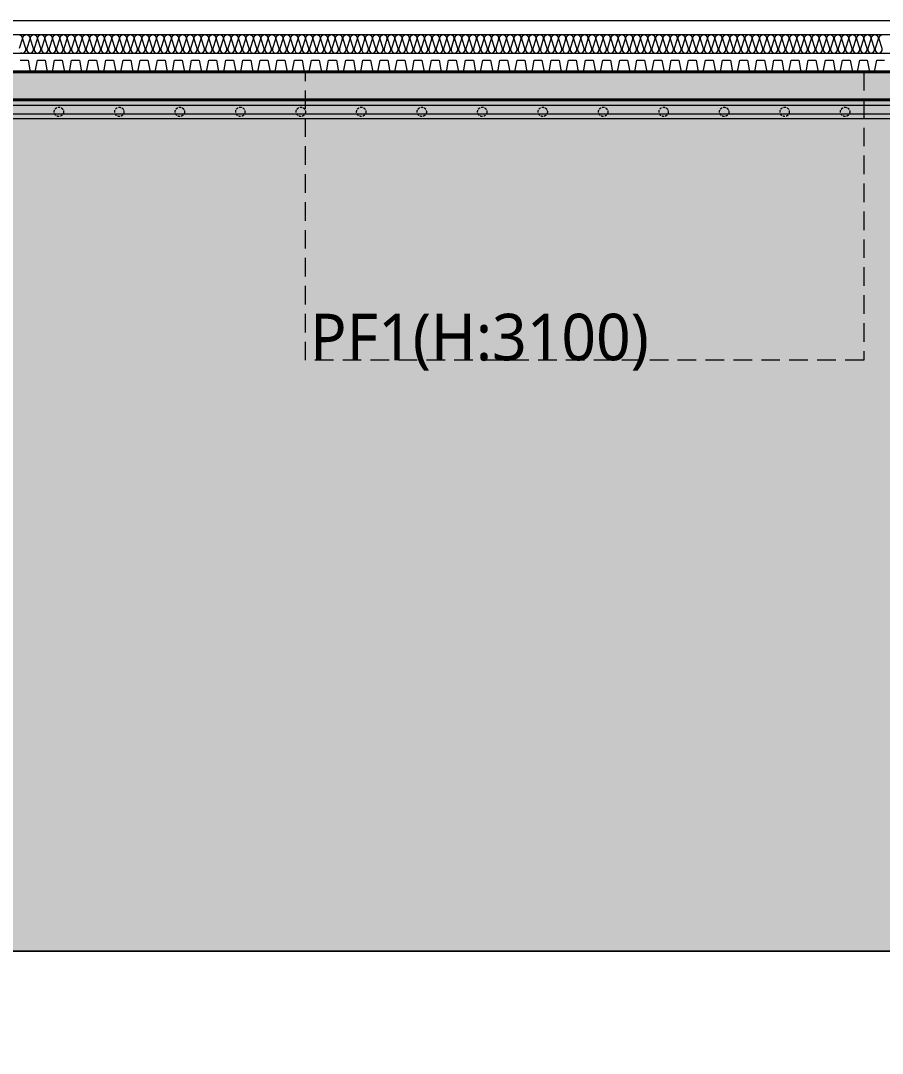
# Model space of a CAD drawing. Header units: millimetres. Extents: x 0 to 420000, y 0 to 297000.
# Drawn here: x 182952 to 192213, y 147403 to 158500 of the extents above; entities that cross this region are included whole.
import ezdxf
from ezdxf.enums import TextEntityAlignment as Align

# ---------------------------------------------------------------- set-up
doc = ezdxf.new("R2010")
doc.units = ezdxf.units.MM
doc.linetypes.add('CEN', pattern=[62, 60, -1, 0, -1])
doc.linetypes.add('HIDDEN', pattern=[0.375, 0.25, -0.125])
for name, color, linetype, lineweight in [('A-AXIS-LINE', 1, 'CEN', 15), ('A-CONC-LIN1', 2, 'Continuous', 40), ('A-SECT-LIN3', 255, 'Continuous', 18), ('A-XXXX-DRBD', 9, 'Continuous', 20), ('A-XXXX-FIN2', 6, 'Continuous', 20), ('A-XXXX-HATC', 8, 'Continuous', 18), ('A-XXXX-HID', 8, 'HIDDEN', 18), ('A-XXXX-INSL2', 8, 'Continuous', 18)]:
    doc.layers.add(name, color=color, linetype=linetype, lineweight=lineweight)
doc.layers.add('A-CONC-SOLD', color=253, linetype='CEN')
doc.layers.add('A-XXXX-SOLD', color=252, linetype='Continuous')
doc.layers.add('A-XXXX-NPLT', color=144, linetype='Continuous', lineweight=15, plot=False)
doc.styles.add('맑은고딕', font='')
doc.styles.get('맑은고딕').set_extended_font_data('Malgun Gothic')
pattern_1 = [(0, (40, -50), (200, 200), [60, -140]), (0, (160, -30), (200, 200), [50, -150]), (0, (150, -20), (200, 200), [40, -160]), (0, (90, 30), (200, 200), [30, -30, 40, -100]), (0, (90, 40), (200, 200), [40, -10, 50, -100]), (0, (0, 80), (200, 200), [50, -150]), (0, (190, 90), (200, 200), [50, -150]), (90, (0, -10), (-200, 200), [30, -170]), (90, (30, 140), (-200, 200), [20, -180]), (90, (40, -50), (-200, 200), [30, -170]), (90, (60, 130), (-200, 200), [10, -190]), (90, (70, 50), (-200, 200), [30, -170]), (90, (90, -20), (-200, 200), [50, -150]), (90, (110, 120), (-200, 200), [30, -170]), (90, (130, 40), (-200, 200), [40, -160]), (90, (140, 40), (-200, 200), [40, -160]), (90, (160, -50), (-200, 200), [20, -180]), (90, (190, -20), (-200, 200), [50, -150]), (45, (20, -30), (0, 200), [84.8528, -197.98991]), (45, (40, -20), (0, 200), [42.4264, -240.41631]), (45, (130, 90), (0, 200), [56.56854, -226.27417]), (45, (130, 100), (0, 200), [42.4264, -240.41631]), (135, (60, 80), (-200, 2e-14), [14.1422, -268.70051]), (135, (20, -30), (-200, 2e-14), [28.2842, -254.55851]), (135, (80, 30), (-200, 2e-14), [28.2842, -254.55851]), (135, (130, 80), (-200, 2e-14), [28.2842, -254.55851]), (135, (190, 120), (-200, 2e-14), [42.4264, -240.41631]), (135, (190, 110), (-200, 2e-14), [28.2842, -254.55851]), (135, (180, 130), (-200, 2e-14), [28.2842, -254.55851]), (135, (120, -50), (-200, 2e-14), [42.4264, -240.41631]), (26.56505, (180, 70), (200, 8e-08), [22.36, -424.8536]), (26.56505, (130, 20), (200, 8e-08), [22.36, -424.8536]), (26.56505, (60, 80), (200, 8e-08), [44.72, -402.4936]), (26.56505, (70, 130), (200, 8e-08), [44.72, -402.4936]), (26.56505, (70, 80), (200, 8e-08), [44.72, -402.4936]), (26.56505, (190, 120), (200, 8e-08), [44.72, -402.4936]), (26.56505, (0, 20), (200, 8e-08), [67.082, -380.1316]), (26.56505, (0, 30), (200, 8e-08), [67.082, -380.1316]), (26.56505, (0, 110), (200, 8e-08), [67.082, -380.1316]), (63.43495, (100, 100), (1e-08, 200), [22.36, -424.8536]), (63.43495, (190, 90), (1e-08, 200), [22.36, -268.333595, 44.72, -111.8]), (63.43495, (170, 70), (1e-08, 200), [44.72, -402.4936]), (63.43495, (50, 90), (1e-08, 200), [44.72, -402.4936]), (63.43495, (40, 90), (1e-08, 200), [44.72, -402.4936]), (63.43495, (110, 110), (1e-08, 200), [67.082, -380.1316]), (116.56505, (60, 60), (-8e-08, 200), [22.36, -424.8536]), (116.56505, (190, 40), (-8e-08, 200), [22.36, -424.8536]), (116.56505, (150, -20), (-8e-08, 200), [44.72, -402.4936]), (116.56505, (140, -10), (-8e-08, 200), [44.72, -402.4936]), (116.56505, (160, 130), (-8e-08, 200), [44.72, -402.4936]), (116.56505, (0, 30), (-8e-08, 200), [44.72, -402.4936]), (116.56505, (100, -50), (-8e-08, 200), [67.082, -380.1316]), (153.43495, (170, 70), (-200, 1e-08), [44.72, -402.4936]), (153.43495, (180, 60), (-200, 1e-08), [44.72, -402.4936]), (153.43495, (30, -40), (-200, 1e-08), [22.36, -424.8536]), (153.43495, (90, 40), (-200, 1e-08), [22.36, -424.8536]), (153.43495, (130, 100), (-200, 1e-08), [22.36, -424.8536])]

# ---------------------------------------------------------------- blocks, each defined once
blk = doc.blocks.new('axis(220316)')
at = {"layer": 'A-AXIS-LINE', "ltscale": 1000}
for p, q in [((4631788.1, -441118.7), (4955413.1, -441118.7)), ((4631788.1, -442118.7), (4955413.1, -442118.7))]:
    blk.add_line(p, q, dxfattribs=at)
blk = doc.blocks.new('횡지하층')
at = {"layer": 'A-CONC-SOLD'}
h = blk.add_hatch(color=256, dxfattribs=at)
h.dxf.hatch_style = 1
h.paths.add_polyline_path([(4890651, -238161), (4890251, -238161), (4890251, -237111), (4890101, -237111), (4890101, -237361), (4889651, -237361), (4889651, -238361), (4889601, -238361), (4889601, -239061), (4889951, -239061), (4889951, -247661), (4889201, -247661), (4889201, -247111), (4889001, -247111), (4889001, -247661), (4758201, -247661), (4758201, -247111), (4758001, -247111), (4758001, -247661), (4757251, -247661), (4757251, -239061), (4757601, -239061), (4757601, -238361), (4757551, -238361), (4757551, -237361), (4757101, -237361), (4757101, -237111), (4756951, -237111), (4756951, -238161), (4756551, -238161), (4756551, -247961), (4890651, -247961)])
at = {"layer": 'A-CONC-LIN1'}
for points in [[(4756551, -247961), (4756551, -238161), (4756951, -238161), (4756951, -237111), (4757101, -237111), (4757101, -237361), (4757551, -237361), (4757551, -238361), (4757601, -238361), (4757601, -239061), (4757251, -239061), (4757251, -247661), (4758001, -247661), (4758001, -247111), (4758201, -247111), (4758201, -247661), (4889001, -247661)], [(4890651, -247961), (4756551, -247961)]]:
    blk.add_lwpolyline(points, dxfattribs=at)
at = {"layer": 'A-XXXX-DRBD'}
blk.add_lwpolyline([(4784536, -247536), (4784619, -247536), (4784642, -247661), (4784697, -247661), (4784720, -247536), (4784803, -247536), (4784826, -247661), (4784881, -247661), (4784904, -247536), (4784987, -247536), (4785010, -247661), (4785065, -247661), (4785088, -247536), (4785171, -247536), (4785195, -247661), (4785249, -247661), (4785273, -247536), (4785355, -247536), (4785379, -247661), (4785433, -247661), (4785457, -247536), (4785539, -247536), (4785563, -247661), (4785617, -247661), (4785641, -247536), (4785724, -247536), (4785747, -247661), (4785801, -247661), (4785825, -247536), (4785908, -247536), (4785931, -247661), (4785986, -247661), (4786009, -247536), (4786092, -247536), (4786115, -247661), (4786170, -247661), (4786193, -247536), (4786276, -247536), (4786299, -247661), (4786354, -247661), (4786377, -247536), (4786460, -247536), (4786483, -247661), (4786538, -247661), (4786561, -247536), (4786644, -247536), (4786667, -247661), (4786722, -247661), (4786745, -247536), (4786828, -247536), (4786851, -247661), (4786906, -247661), (4786929, -247536), (4787012, -247536), (4787035, -247661), (4787090, -247661), (4787113, -247536), (4787196, -247536), (4787220, -247661), (4787274, -247661), (4787298, -247536), (4787380, -247536), (4787404, -247661), (4787458, -247661), (4787482, -247536), (4787564, -247536), (4787588, -247661), (4787642, -247661), (4787666, -247536), (4787749, -247536), (4787772, -247661), (4787826, -247661), (4787850, -247536), (4787933, -247536), (4787956, -247661), (4788011, -247661), (4788034, -247536), (4788117, -247536), (4788140, -247661), (4788195, -247661), (4788218, -247536), (4788301, -247536), (4788324, -247661), (4788379, -247661), (4788402, -247536), (4788485, -247536), (4788508, -247661), (4788563, -247661), (4788586, -247536), (4788669, -247536), (4788692, -247661), (4788747, -247661), (4788770, -247536), (4788853, -247536), (4788876, -247661), (4788931, -247661), (4788954, -247536), (4789037, -247536), (4789060, -247661), (4789115, -247661), (4789138, -247536), (4789221, -247536), (4789245, -247661), (4789299, -247661), (4789322, -247536), (4789405, -247536), (4789429, -247661), (4789483, -247661), (4789507, -247536), (4789589, -247536), (4789613, -247661), (4789667, -247661), (4789691, -247536), (4789773, -247536), (4789797, -247661), (4789851, -247661), (4789875, -247536), (4789958, -247536), (4789981, -247661), (4790036, -247661), (4790059, -247536), (4790142, -247536), (4790165, -247661), (4790220, -247661), (4790243, -247536), (4790326, -247536), (4790349, -247661), (4790404, -247661), (4790427, -247536), (4790510, -247536), (4790533, -247661), (4790588, -247661), (4790611, -247536), (4790694, -247536), (4790717, -247661), (4790772, -247661), (4790795, -247536), (4790878, -247536), (4790901, -247661), (4790956, -247661), (4790979, -247536), (4791062, -247536), (4791085, -247661), (4791140, -247661), (4791163, -247536), (4791246, -247536), (4791270, -247661), (4791324, -247661), (4791347, -247536), (4791430, -247536), (4791454, -247661), (4791508, -247661), (4791532, -247536), (4791614, -247536), (4791638, -247661), (4791692, -247661), (4791716, -247536), (4791798, -247536), (4791822, -247661), (4791876, -247661), (4791900, -247536), (4791983, -247536), (4792006, -247661), (4792061, -247661), (4792084, -247536), (4792167, -247536), (4792190, -247661), (4792245, -247661), (4792268, -247536), (4792351, -247536), (4792374, -247661), (4792429, -247661), (4792452, -247536), (4792535, -247536), (4792558, -247661), (4792613, -247661), (4792636, -247536), (4792719, -247536), (4792742, -247661), (4792797, -247661), (4792820, -247536), (4792903, -247536), (4792926, -247661), (4792981, -247661), (4793004, -247536), (4793087, -247536), (4793110, -247661), (4793165, -247661), (4793188, -247536), (4793271, -247536), (4793295, -247661), (4793349, -247661), (4793372, -247536), (4793455, -247536), (4793479, -247661), (4793533, -247661), (4793557, -247536), (4793639, -247536), (4793663, -247661), (4793717, -247661), (4793741, -247536), (4793823, -247536)], dxfattribs=at)
at = {"layer": 'A-XXXX-FIN2'}
blk.add_line((4758351, -247111), (4888851, -247111), dxfattribs=at)
at = {"layer": 'A-XXXX-INSL2'}
for p, q in [((4758201, -247261), (4889001, -247261)), ((4758201, -247461), (4889001, -247461))]:
    blk.add_line(p, q, dxfattribs=at)
for points in [[(4784521, -247261), (4784543, -247269), (4784557, -247289), (4784557, -247311), (4784525, -247411)], [(4784539, -247453), (4784561, -247461), (4784583, -247453), (4784597, -247433), (4784597, -247411), (4784565, -247311), (4784565, -247289), (4784579, -247269), (4784601, -247261), (4784623, -247269), (4784637, -247289), (4784637, -247311), (4784605, -247411), (4784605, -247433), (4784619, -247453), (4784641, -247461), (4784663, -247453), (4784677, -247433), (4784677, -247411), (4784645, -247311), (4784645, -247289), (4784659, -247269), (4784681, -247261), (4784703, -247269), (4784717, -247289), (4784717, -247311), (4784685, -247411), (4784685, -247433), (4784699, -247453), (4784721, -247461), (4784743, -247453), (4784757, -247433), (4784757, -247411), (4784725, -247311), (4784725, -247289), (4784739, -247269), (4784761, -247261), (4784783, -247269), (4784797, -247289), (4784797, -247311), (4784765, -247411), (4784765, -247433), (4784779, -247453), (4784801, -247461), (4784823, -247453), (4784837, -247433), (4784837, -247411), (4784805, -247311), (4784805, -247289), (4784819, -247269), (4784841, -247261), (4784863, -247269), (4784877, -247289), (4784877, -247311), (4784845, -247411), (4784845, -247433), (4784859, -247453), (4784881, -247461), (4784903, -247453), (4784917, -247433), (4784917, -247411), (4784885, -247311), (4784885, -247289), (4784899, -247269), (4784921, -247261), (4784943, -247269), (4784957, -247289), (4784957, -247311), (4784925, -247411), (4784925, -247433), (4784939, -247453), (4784961, -247461), (4784983, -247453), (4784997, -247433), (4784997, -247411), (4784965, -247311), (4784965, -247289), (4784979, -247269), (4785001, -247261), (4785023, -247269), (4785037, -247289), (4785037, -247311), (4785005, -247411), (4785005, -247433), (4785019, -247453), (4785041, -247461), (4785063, -247453), (4785077, -247433), (4785077, -247411), (4785045, -247311), (4785045, -247289), (4785059, -247269), (4785081, -247261), (4785103, -247269), (4785117, -247289), (4785117, -247311), (4785085, -247411), (4785085, -247433), (4785099, -247453), (4785121, -247461), (4785143, -247453), (4785157, -247433), (4785157, -247411), (4785125, -247311), (4785125, -247289), (4785139, -247269), (4785161, -247261), (4785183, -247269), (4785197, -247289), (4785197, -247311), (4785165, -247411), (4785165, -247433), (4785179, -247453), (4785201, -247461), (4785223, -247453), (4785237, -247433), (4785237, -247411), (4785205, -247311), (4785205, -247289), (4785219, -247269), (4785241, -247261), (4785263, -247269), (4785277, -247289), (4785277, -247311), (4785245, -247411), (4785245, -247433), (4785259, -247453), (4785281, -247461), (4785303, -247453), (4785317, -247433), (4785317, -247411), (4785285, -247311), (4785285, -247289), (4785299, -247269), (4785321, -247261), (4785343, -247269), (4785357, -247289), (4785357, -247311), (4785325, -247411), (4785325, -247433), (4785339, -247453), (4785361, -247461), (4785383, -247453), (4785397, -247433), (4785397, -247411), (4785365, -247311), (4785365, -247289), (4785379, -247269), (4785401, -247261), (4785423, -247269), (4785437, -247289), (4785437, -247311), (4785405, -247411), (4785405, -247433), (4785419, -247453), (4785441, -247461), (4785463, -247453), (4785477, -247433), (4785477, -247411), (4785445, -247311), (4785445, -247289), (4785459, -247269), (4785481, -247261), (4785503, -247269), (4785517, -247289), (4785517, -247311), (4785485, -247411), (4785485, -247433), (4785499, -247453), (4785521, -247461), (4785543, -247453), (4785557, -247433), (4785557, -247411), (4785525, -247311), (4785525, -247289), (4785539, -247269), (4785561, -247261), (4785583, -247269), (4785597, -247289), (4785597, -247311), (4785565, -247411), (4785565, -247433), (4785579, -247453), (4785601, -247461), (4785623, -247453), (4785637, -247433), (4785637, -247411), (4785605, -247311), (4785605, -247289), (4785619, -247269), (4785641, -247261), (4785663, -247269), (4785677, -247289), (4785677, -247311), (4785645, -247411), (4785645, -247433), (4785659, -247453), (4785681, -247461), (4785703, -247453), (4785717, -247433), (4785717, -247411), (4785685, -247311), (4785685, -247289), (4785699, -247269), (4785721, -247261), (4785743, -247269), (4785757, -247289), (4785757, -247311), (4785725, -247411), (4785725, -247433), (4785739, -247453), (4785761, -247461), (4785783, -247453), (4785797, -247433), (4785797, -247411), (4785765, -247311), (4785765, -247289), (4785779, -247269), (4785801, -247261), (4785823, -247269), (4785837, -247289), (4785837, -247311), (4785805, -247411), (4785805, -247433), (4785819, -247453), (4785841, -247461), (4785863, -247453), (4785877, -247433), (4785877, -247411), (4785845, -247311), (4785845, -247289), (4785859, -247269), (4785881, -247261), (4785903, -247269), (4785917, -247289), (4785917, -247311), (4785885, -247411), (4785885, -247433), (4785899, -247453), (4785921, -247461), (4785943, -247453), (4785957, -247433), (4785957, -247411), (4785925, -247311), (4785925, -247289), (4785939, -247269), (4785961, -247261), (4785983, -247269), (4785997, -247289), (4785997, -247311), (4785965, -247411), (4785965, -247433), (4785979, -247453), (4786001, -247461), (4786023, -247453), (4786037, -247433), (4786037, -247411), (4786005, -247311), (4786005, -247289), (4786019, -247269), (4786041, -247261), (4786063, -247269), (4786077, -247289), (4786077, -247311), (4786045, -247411), (4786045, -247433), (4786059, -247453), (4786081, -247461), (4786103, -247453), (4786117, -247433), (4786117, -247411), (4786085, -247311), (4786085, -247289), (4786099, -247269), (4786121, -247261), (4786143, -247269), (4786157, -247289), (4786157, -247311), (4786125, -247411), (4786125, -247433), (4786139, -247453), (4786161, -247461), (4786183, -247453), (4786197, -247433), (4786197, -247411), (4786165, -247311), (4786165, -247289), (4786179, -247269), (4786201, -247261), (4786223, -247269), (4786237, -247289), (4786237, -247311), (4786205, -247411), (4786205, -247433), (4786219, -247453), (4786241, -247461), (4786263, -247453), (4786277, -247433), (4786277, -247411), (4786245, -247311), (4786245, -247289), (4786259, -247269), (4786281, -247261), (4786303, -247269), (4786317, -247289), (4786317, -247311), (4786285, -247411), (4786285, -247433), (4786299, -247453), (4786321, -247461), (4786343, -247453), (4786357, -247433), (4786357, -247411), (4786325, -247311), (4786325, -247289), (4786339, -247269), (4786361, -247261), (4786383, -247269), (4786397, -247289), (4786397, -247311), (4786365, -247411), (4786365, -247433), (4786379, -247453), (4786401, -247461), (4786423, -247453), (4786437, -247433), (4786437, -247411), (4786405, -247311), (4786405, -247289), (4786419, -247269), (4786441, -247261), (4786463, -247269), (4786477, -247289), (4786477, -247311), (4786445, -247411), (4786445, -247433), (4786459, -247453), (4786481, -247461), (4786503, -247453), (4786517, -247433), (4786517, -247411), (4786485, -247311), (4786485, -247289), (4786499, -247269), (4786521, -247261), (4786543, -247269), (4786557, -247289), (4786557, -247311), (4786525, -247411), (4786525, -247433), (4786539, -247453), (4786561, -247461), (4786583, -247453), (4786597, -247433), (4786597, -247411), (4786565, -247311), (4786565, -247289), (4786579, -247269), (4786601, -247261), (4786623, -247269), (4786637, -247289), (4786637, -247311), (4786605, -247411), (4786605, -247433), (4786619, -247453), (4786641, -247461), (4786663, -247453), (4786677, -247433), (4786677, -247411), (4786645, -247311), (4786645, -247289), (4786659, -247269), (4786681, -247261), (4786703, -247269), (4786717, -247289), (4786717, -247311), (4786685, -247411), (4786685, -247433), (4786699, -247453), (4786721, -247461), (4786743, -247453), (4786757, -247433), (4786757, -247411), (4786725, -247311), (4786725, -247289), (4786739, -247269), (4786761, -247261), (4786783, -247269), (4786797, -247289), (4786797, -247311), (4786765, -247411), (4786765, -247433), (4786779, -247453), (4786801, -247461), (4786823, -247453), (4786837, -247433), (4786837, -247411), (4786805, -247311), (4786805, -247289), (4786819, -247269), (4786841, -247261), (4786863, -247269), (4786877, -247289), (4786877, -247311), (4786845, -247411), (4786845, -247433), (4786859, -247453), (4786881, -247461), (4786903, -247453), (4786917, -247433), (4786917, -247411), (4786885, -247311), (4786885, -247289), (4786899, -247269), (4786921, -247261), (4786943, -247269), (4786957, -247289), (4786957, -247311), (4786925, -247411), (4786925, -247433), (4786939, -247453), (4786961, -247461), (4786983, -247453), (4786997, -247433), (4786997, -247411), (4786965, -247311), (4786965, -247289), (4786979, -247269), (4787001, -247261), (4787023, -247269), (4787037, -247289), (4787037, -247311), (4787005, -247411), (4787005, -247433), (4787019, -247453), (4787041, -247461), (4787063, -247453), (4787077, -247433), (4787077, -247411), (4787045, -247311), (4787045, -247289), (4787059, -247269), (4787081, -247261), (4787103, -247269), (4787117, -247289), (4787117, -247311), (4787085, -247411), (4787085, -247433), (4787099, -247453), (4787121, -247461), (4787143, -247453), (4787157, -247433), (4787157, -247411), (4787125, -247311), (4787125, -247289), (4787139, -247269), (4787161, -247261), (4787183, -247269), (4787197, -247289), (4787197, -247311), (4787165, -247411), (4787165, -247433), (4787179, -247453), (4787201, -247461), (4787223, -247453), (4787237, -247433), (4787237, -247411), (4787205, -247311), (4787205, -247289), (4787219, -247269), (4787241, -247261), (4787263, -247269), (4787277, -247289), (4787277, -247311), (4787245, -247411), (4787245, -247433), (4787259, -247453), (4787281, -247461), (4787303, -247453), (4787317, -247433), (4787317, -247411), (4787285, -247311), (4787285, -247289), (4787299, -247269), (4787321, -247261), (4787343, -247269), (4787357, -247289), (4787357, -247311), (4787325, -247411), (4787325, -247433), (4787339, -247453), (4787361, -247461), (4787383, -247453), (4787397, -247433), (4787397, -247411), (4787365, -247311), (4787365, -247289), (4787379, -247269), (4787401, -247261), (4787423, -247269), (4787437, -247289), (4787437, -247311), (4787405, -247411), (4787405, -247433), (4787419, -247453), (4787441, -247461), (4787463, -247453), (4787477, -247433), (4787477, -247411), (4787445, -247311), (4787445, -247289), (4787459, -247269), (4787481, -247261), (4787503, -247269), (4787517, -247289), (4787517, -247311), (4787485, -247411), (4787485, -247433), (4787499, -247453), (4787521, -247461), (4787543, -247453), (4787557, -247433), (4787557, -247411), (4787525, -247311), (4787525, -247289), (4787539, -247269), (4787561, -247261), (4787583, -247269), (4787597, -247289), (4787597, -247311), (4787565, -247411), (4787565, -247433), (4787579, -247453), (4787601, -247461), (4787623, -247453), (4787637, -247433), (4787637, -247411), (4787605, -247311), (4787605, -247289), (4787619, -247269), (4787641, -247261), (4787663, -247269), (4787677, -247289), (4787677, -247311), (4787645, -247411), (4787645, -247433), (4787659, -247453), (4787681, -247461), (4787703, -247453), (4787717, -247433), (4787717, -247411), (4787685, -247311), (4787685, -247289), (4787699, -247269), (4787721, -247261), (4787743, -247269), (4787757, -247289), (4787757, -247311), (4787725, -247411), (4787725, -247433), (4787739, -247453), (4787761, -247461), (4787783, -247453), (4787797, -247433), (4787797, -247411), (4787765, -247311), (4787765, -247289), (4787779, -247269), (4787801, -247261), (4787823, -247269), (4787837, -247289), (4787837, -247311), (4787805, -247411), (4787805, -247433), (4787819, -247453), (4787841, -247461), (4787863, -247453), (4787877, -247433), (4787877, -247411), (4787845, -247311), (4787845, -247289), (4787859, -247269), (4787881, -247261), (4787903, -247269), (4787917, -247289), (4787917, -247311), (4787885, -247411), (4787885, -247433), (4787899, -247453), (4787921, -247461), (4787943, -247453), (4787957, -247433), (4787957, -247411), (4787925, -247311), (4787925, -247289), (4787939, -247269), (4787961, -247261), (4787983, -247269), (4787997, -247289), (4787997, -247311), (4787965, -247411), (4787965, -247433), (4787979, -247453), (4788001, -247461), (4788023, -247453), (4788037, -247433), (4788037, -247411), (4788005, -247311), (4788005, -247289), (4788019, -247269), (4788041, -247261), (4788063, -247269), (4788077, -247289), (4788077, -247311), (4788045, -247411), (4788045, -247433), (4788059, -247453), (4788081, -247461), (4788103, -247453), (4788117, -247433), (4788117, -247411), (4788085, -247311), (4788085, -247289), (4788099, -247269), (4788121, -247261), (4788143, -247269), (4788157, -247289), (4788157, -247311), (4788125, -247411), (4788125, -247433), (4788139, -247453), (4788161, -247461), (4788183, -247453), (4788197, -247433), (4788197, -247411), (4788165, -247311), (4788165, -247289), (4788179, -247269), (4788201, -247261), (4788223, -247269), (4788237, -247289), (4788237, -247311), (4788205, -247411), (4788205, -247433), (4788219, -247453), (4788241, -247461), (4788263, -247453), (4788277, -247433), (4788277, -247411), (4788245, -247311), (4788245, -247289), (4788259, -247269), (4788281, -247261), (4788303, -247269), (4788317, -247289), (4788317, -247311), (4788285, -247411), (4788285, -247433), (4788299, -247453), (4788321, -247461), (4788343, -247453), (4788357, -247433), (4788357, -247411), (4788325, -247311), (4788325, -247289), (4788339, -247269), (4788361, -247261), (4788383, -247269), (4788397, -247289), (4788397, -247311), (4788365, -247411), (4788365, -247433), (4788379, -247453), (4788401, -247461), (4788423, -247453), (4788437, -247433), (4788437, -247411), (4788405, -247311), (4788405, -247289), (4788419, -247269), (4788441, -247261), (4788463, -247269), (4788477, -247289), (4788477, -247311), (4788445, -247411), (4788445, -247433), (4788459, -247453), (4788481, -247461), (4788503, -247453), (4788517, -247433), (4788517, -247411), (4788485, -247311), (4788485, -247289), (4788499, -247269), (4788521, -247261), (4788543, -247269), (4788557, -247289), (4788557, -247311), (4788525, -247411), (4788525, -247433), (4788539, -247453), (4788561, -247461), (4788583, -247453), (4788597, -247433), (4788597, -247411), (4788565, -247311), (4788565, -247289), (4788579, -247269), (4788601, -247261), (4788623, -247269), (4788637, -247289), (4788637, -247311), (4788605, -247411), (4788605, -247433), (4788619, -247453), (4788641, -247461), (4788663, -247453), (4788677, -247433), (4788677, -247411), (4788645, -247311), (4788645, -247289), (4788659, -247269), (4788681, -247261), (4788703, -247269), (4788717, -247289), (4788717, -247311), (4788685, -247411), (4788685, -247433), (4788699, -247453), (4788721, -247461), (4788743, -247453), (4788757, -247433), (4788757, -247411), (4788725, -247311), (4788725, -247289), (4788739, -247269), (4788761, -247261), (4788783, -247269), (4788797, -247289), (4788797, -247311), (4788765, -247411), (4788765, -247433), (4788779, -247453), (4788801, -247461), (4788823, -247453), (4788837, -247433), (4788837, -247411), (4788805, -247311), (4788805, -247289), (4788819, -247269), (4788841, -247261), (4788863, -247269), (4788877, -247289), (4788877, -247311), (4788845, -247411), (4788845, -247433), (4788859, -247453), (4788881, -247461), (4788903, -247453), (4788917, -247433), (4788917, -247411), (4788885, -247311), (4788885, -247289), (4788899, -247269), (4788921, -247261), (4788943, -247269), (4788957, -247289), (4788957, -247311), (4788925, -247411), (4788925, -247433), (4788939, -247453), (4788961, -247461), (4788983, -247453), (4788997, -247433), (4788997, -247411), (4788965, -247311), (4788965, -247289), (4788979, -247269), (4789001, -247261), (4789023, -247269), (4789037, -247289), (4789037, -247311), (4789005, -247411), (4789005, -247433), (4789019, -247453), (4789041, -247461), (4789063, -247453), (4789077, -247433), (4789077, -247411), (4789045, -247311), (4789045, -247289), (4789059, -247269), (4789081, -247261), (4789103, -247269), (4789117, -247289), (4789117, -247311), (4789085, -247411), (4789085, -247433), (4789099, -247453), (4789121, -247461), (4789143, -247453), (4789157, -247433), (4789157, -247411), (4789125, -247311), (4789125, -247289), (4789139, -247269), (4789161, -247261), (4789183, -247269), (4789197, -247289), (4789197, -247311), (4789165, -247411), (4789165, -247433), (4789179, -247453), (4789201, -247461), (4789223, -247453), (4789237, -247433), (4789237, -247411), (4789205, -247311), (4789205, -247289), (4789219, -247269), (4789241, -247261), (4789263, -247269), (4789277, -247289), (4789277, -247311), (4789245, -247411), (4789245, -247433), (4789259, -247453), (4789281, -247461), (4789303, -247453), (4789317, -247433), (4789317, -247411), (4789285, -247311), (4789285, -247289), (4789299, -247269), (4789321, -247261), (4789343, -247269), (4789357, -247289), (4789357, -247311), (4789325, -247411), (4789325, -247433), (4789339, -247453), (4789361, -247461), (4789383, -247453), (4789397, -247433), (4789397, -247411), (4789365, -247311), (4789365, -247289), (4789379, -247269), (4789401, -247261), (4789423, -247269), (4789437, -247289), (4789437, -247311), (4789405, -247411), (4789405, -247433), (4789419, -247453), (4789441, -247461), (4789463, -247453), (4789477, -247433), (4789477, -247411), (4789445, -247311), (4789445, -247289), (4789459, -247269), (4789481, -247261), (4789503, -247269), (4789517, -247289), (4789517, -247311), (4789485, -247411), (4789485, -247433), (4789499, -247453), (4789521, -247461), (4789543, -247453), (4789557, -247433), (4789557, -247411), (4789525, -247311), (4789525, -247289), (4789539, -247269), (4789561, -247261), (4789583, -247269), (4789597, -247289), (4789597, -247311), (4789565, -247411), (4789565, -247433), (4789579, -247453), (4789601, -247461), (4789623, -247453), (4789637, -247433), (4789637, -247411), (4789605, -247311), (4789605, -247289), (4789619, -247269), (4789641, -247261), (4789663, -247269), (4789677, -247289), (4789677, -247311), (4789645, -247411), (4789645, -247433), (4789659, -247453), (4789681, -247461), (4789703, -247453), (4789717, -247433), (4789717, -247411), (4789685, -247311), (4789685, -247289), (4789699, -247269), (4789721, -247261), (4789743, -247269), (4789757, -247289), (4789757, -247311), (4789725, -247411), (4789725, -247433), (4789739, -247453), (4789761, -247461), (4789783, -247453), (4789797, -247433), (4789797, -247411), (4789765, -247311), (4789765, -247289), (4789779, -247269), (4789801, -247261), (4789823, -247269), (4789837, -247289), (4789837, -247311), (4789805, -247411), (4789805, -247433), (4789819, -247453), (4789841, -247461), (4789863, -247453), (4789877, -247433), (4789877, -247411), (4789845, -247311), (4789845, -247289), (4789859, -247269), (4789881, -247261), (4789903, -247269), (4789917, -247289), (4789917, -247311), (4789885, -247411), (4789885, -247433), (4789899, -247453), (4789921, -247461), (4789943, -247453), (4789957, -247433), (4789957, -247411), (4789925, -247311), (4789925, -247289), (4789939, -247269), (4789961, -247261), (4789983, -247269), (4789997, -247289), (4789997, -247311), (4789965, -247411), (4789965, -247433), (4789979, -247453), (4790001, -247461), (4790023, -247453), (4790037, -247433), (4790037, -247411), (4790005, -247311), (4790005, -247289), (4790019, -247269), (4790041, -247261), (4790063, -247269), (4790077, -247289), (4790077, -247311), (4790045, -247411), (4790045, -247433), (4790059, -247453), (4790081, -247461), (4790103, -247453), (4790117, -247433), (4790117, -247411), (4790085, -247311), (4790085, -247289), (4790099, -247269), (4790121, -247261), (4790143, -247269), (4790157, -247289), (4790157, -247311), (4790125, -247411), (4790125, -247433), (4790139, -247453), (4790161, -247461), (4790183, -247453), (4790197, -247433), (4790197, -247411), (4790165, -247311), (4790165, -247289), (4790179, -247269), (4790201, -247261), (4790223, -247269), (4790237, -247289), (4790237, -247311), (4790205, -247411), (4790205, -247433), (4790219, -247453), (4790241, -247461), (4790263, -247453), (4790277, -247433), (4790277, -247411), (4790245, -247311), (4790245, -247289), (4790259, -247269), (4790281, -247261), (4790303, -247269), (4790317, -247289), (4790317, -247311), (4790285, -247411), (4790285, -247433), (4790299, -247453), (4790321, -247461), (4790343, -247453), (4790357, -247433), (4790357, -247411), (4790325, -247311), (4790325, -247289), (4790339, -247269), (4790361, -247261), (4790383, -247269), (4790397, -247289), (4790397, -247311), (4790365, -247411), (4790365, -247433), (4790379, -247453), (4790401, -247461), (4790423, -247453), (4790437, -247433), (4790437, -247411), (4790405, -247311), (4790405, -247289), (4790419, -247269), (4790441, -247261), (4790463, -247269), (4790477, -247289), (4790477, -247311), (4790445, -247411), (4790445, -247433), (4790459, -247453), (4790481, -247461), (4790503, -247453), (4790517, -247433), (4790517, -247411), (4790485, -247311), (4790485, -247289), (4790499, -247269), (4790521, -247261), (4790543, -247269), (4790557, -247289), (4790557, -247311), (4790525, -247411), (4790525, -247433), (4790539, -247453), (4790561, -247461), (4790583, -247453), (4790597, -247433), (4790597, -247411), (4790565, -247311), (4790565, -247289), (4790579, -247269), (4790601, -247261), (4790623, -247269), (4790637, -247289), (4790637, -247311), (4790605, -247411), (4790605, -247433), (4790619, -247453), (4790641, -247461), (4790663, -247453), (4790677, -247433), (4790677, -247411), (4790645, -247311), (4790645, -247289), (4790659, -247269), (4790681, -247261), (4790703, -247269), (4790717, -247289), (4790717, -247311), (4790685, -247411), (4790685, -247433), (4790699, -247453), (4790721, -247461), (4790743, -247453), (4790757, -247433), (4790757, -247411), (4790725, -247311), (4790725, -247289), (4790739, -247269), (4790761, -247261), (4790783, -247269), (4790797, -247289), (4790797, -247311), (4790765, -247411), (4790765, -247433), (4790779, -247453), (4790801, -247461), (4790823, -247453), (4790837, -247433), (4790837, -247411), (4790805, -247311), (4790805, -247289), (4790819, -247269), (4790841, -247261), (4790863, -247269), (4790877, -247289), (4790877, -247311), (4790845, -247411), (4790845, -247433), (4790859, -247453), (4790881, -247461), (4790903, -247453), (4790917, -247433), (4790917, -247411), (4790885, -247311), (4790885, -247289), (4790899, -247269), (4790921, -247261), (4790943, -247269), (4790957, -247289), (4790957, -247311), (4790925, -247411), (4790925, -247433), (4790939, -247453), (4790961, -247461), (4790983, -247453), (4790997, -247433), (4790997, -247411), (4790965, -247311), (4790965, -247289), (4790979, -247269), (4791001, -247261), (4791023, -247269), (4791037, -247289), (4791037, -247311), (4791005, -247411), (4791005, -247433), (4791019, -247453), (4791041, -247461), (4791063, -247453), (4791077, -247433), (4791077, -247411), (4791045, -247311), (4791045, -247289), (4791059, -247269), (4791081, -247261), (4791103, -247269), (4791117, -247289), (4791117, -247311), (4791085, -247411), (4791085, -247433), (4791099, -247453), (4791121, -247461), (4791143, -247453), (4791157, -247433), (4791157, -247411), (4791125, -247311), (4791125, -247289), (4791139, -247269), (4791161, -247261), (4791183, -247269), (4791197, -247289), (4791197, -247311), (4791165, -247411), (4791165, -247433), (4791179, -247453), (4791201, -247461), (4791223, -247453), (4791237, -247433), (4791237, -247411), (4791205, -247311), (4791205, -247289), (4791219, -247269), (4791241, -247261), (4791263, -247269), (4791277, -247289), (4791277, -247311), (4791245, -247411), (4791245, -247433), (4791259, -247453), (4791281, -247461), (4791303, -247453), (4791317, -247433), (4791317, -247411), (4791285, -247311), (4791285, -247289), (4791299, -247269), (4791321, -247261), (4791343, -247269), (4791357, -247289), (4791357, -247311), (4791325, -247411), (4791325, -247433), (4791339, -247453), (4791361, -247461), (4791383, -247453), (4791397, -247433), (4791397, -247411), (4791365, -247311), (4791365, -247289), (4791379, -247269), (4791401, -247261), (4791423, -247269), (4791437, -247289), (4791437, -247311), (4791405, -247411), (4791405, -247433), (4791419, -247453), (4791441, -247461), (4791463, -247453), (4791477, -247433), (4791477, -247411), (4791445, -247311), (4791445, -247289), (4791459, -247269), (4791481, -247261), (4791503, -247269), (4791517, -247289), (4791517, -247311), (4791485, -247411), (4791485, -247433), (4791499, -247453), (4791521, -247461), (4791543, -247453), (4791557, -247433), (4791557, -247411), (4791525, -247311), (4791525, -247289), (4791539, -247269), (4791561, -247261), (4791583, -247269), (4791597, -247289), (4791597, -247311), (4791565, -247411), (4791565, -247433), (4791579, -247453), (4791601, -247461), (4791623, -247453), (4791637, -247433), (4791637, -247411), (4791605, -247311), (4791605, -247289), (4791619, -247269), (4791641, -247261), (4791663, -247269), (4791677, -247289), (4791677, -247311), (4791645, -247411), (4791645, -247433), (4791659, -247453), (4791681, -247461), (4791703, -247453), (4791717, -247433), (4791717, -247411), (4791685, -247311), (4791685, -247289), (4791699, -247269), (4791721, -247261), (4791743, -247269), (4791757, -247289), (4791757, -247311), (4791725, -247411), (4791725, -247433), (4791739, -247453), (4791761, -247461), (4791783, -247453), (4791797, -247433), (4791797, -247411), (4791765, -247311), (4791765, -247289), (4791779, -247269), (4791801, -247261), (4791823, -247269), (4791837, -247289), (4791837, -247311), (4791805, -247411), (4791805, -247433), (4791819, -247453), (4791841, -247461), (4791863, -247453), (4791877, -247433), (4791877, -247411), (4791845, -247311), (4791845, -247289), (4791859, -247269), (4791881, -247261), (4791903, -247269), (4791917, -247289), (4791917, -247311), (4791885, -247411), (4791885, -247433), (4791899, -247453), (4791921, -247461), (4791943, -247453), (4791957, -247433), (4791957, -247411), (4791925, -247311), (4791925, -247289), (4791939, -247269), (4791961, -247261), (4791983, -247269), (4791997, -247289), (4791997, -247311), (4791965, -247411), (4791965, -247433), (4791979, -247453), (4792001, -247461), (4792023, -247453), (4792037, -247433), (4792037, -247411), (4792005, -247311), (4792005, -247289), (4792019, -247269), (4792041, -247261), (4792063, -247269), (4792077, -247289), (4792077, -247311), (4792045, -247411), (4792045, -247433), (4792059, -247453), (4792081, -247461), (4792103, -247453), (4792117, -247433), (4792117, -247411), (4792085, -247311), (4792085, -247289), (4792099, -247269), (4792121, -247261), (4792143, -247269), (4792157, -247289), (4792157, -247311), (4792125, -247411), (4792125, -247433), (4792139, -247453), (4792161, -247461), (4792183, -247453), (4792197, -247433), (4792197, -247411), (4792165, -247311), (4792165, -247289), (4792179, -247269), (4792201, -247261), (4792223, -247269), (4792237, -247289), (4792237, -247311), (4792205, -247411), (4792205, -247433), (4792219, -247453), (4792241, -247461), (4792263, -247453), (4792277, -247433), (4792277, -247411), (4792245, -247311), (4792245, -247289), (4792259, -247269), (4792281, -247261), (4792303, -247269), (4792317, -247289), (4792317, -247311), (4792285, -247411), (4792285, -247433), (4792299, -247453), (4792321, -247461), (4792343, -247453), (4792357, -247433), (4792357, -247411), (4792325, -247311), (4792325, -247289), (4792339, -247269), (4792361, -247261), (4792383, -247269), (4792397, -247289), (4792397, -247311), (4792365, -247411), (4792365, -247433), (4792379, -247453), (4792401, -247461), (4792423, -247453), (4792437, -247433), (4792437, -247411), (4792405, -247311), (4792405, -247289), (4792419, -247269), (4792441, -247261), (4792463, -247269), (4792477, -247289), (4792477, -247311), (4792445, -247411), (4792445, -247433), (4792459, -247453), (4792481, -247461), (4792503, -247453), (4792517, -247433), (4792517, -247411), (4792485, -247311), (4792485, -247289), (4792499, -247269), (4792521, -247261), (4792543, -247269), (4792557, -247289), (4792557, -247311), (4792525, -247411), (4792525, -247433), (4792539, -247453), (4792561, -247461), (4792583, -247453), (4792597, -247433), (4792597, -247411), (4792565, -247311), (4792565, -247289), (4792579, -247269), (4792601, -247261), (4792623, -247269), (4792637, -247289), (4792637, -247311), (4792605, -247411), (4792605, -247433), (4792619, -247453), (4792641, -247461), (4792663, -247453), (4792677, -247433), (4792677, -247411), (4792645, -247311), (4792645, -247289), (4792659, -247269), (4792681, -247261), (4792703, -247269), (4792717, -247289), (4792717, -247311), (4792685, -247411), (4792685, -247433), (4792699, -247453), (4792721, -247461), (4792743, -247453), (4792757, -247433), (4792757, -247411), (4792725, -247311), (4792725, -247289), (4792739, -247269), (4792761, -247261), (4792783, -247269), (4792797, -247289), (4792797, -247311), (4792765, -247411), (4792765, -247433), (4792779, -247453), (4792801, -247461), (4792823, -247453), (4792837, -247433), (4792837, -247411), (4792805, -247311), (4792805, -247289), (4792819, -247269), (4792841, -247261), (4792863, -247269), (4792877, -247289), (4792877, -247311), (4792845, -247411), (4792845, -247433), (4792859, -247453), (4792881, -247461), (4792903, -247453), (4792917, -247433), (4792917, -247411), (4792885, -247311), (4792885, -247289), (4792899, -247269), (4792921, -247261), (4792943, -247269), (4792957, -247289), (4792957, -247311), (4792925, -247411), (4792925, -247433), (4792939, -247453), (4792961, -247461), (4792983, -247453), (4792997, -247433), (4792997, -247411), (4792965, -247311), (4792965, -247289), (4792979, -247269), (4793001, -247261), (4793023, -247269), (4793037, -247289), (4793037, -247311), (4793005, -247411), (4793005, -247433), (4793019, -247453), (4793041, -247461), (4793063, -247453), (4793077, -247433), (4793077, -247411), (4793045, -247311), (4793045, -247289), (4793059, -247269), (4793081, -247261), (4793103, -247269), (4793117, -247289), (4793117, -247311), (4793085, -247411), (4793085, -247433), (4793099, -247453), (4793121, -247461), (4793143, -247453), (4793157, -247433), (4793157, -247411), (4793125, -247311), (4793125, -247289), (4793139, -247269), (4793161, -247261), (4793183, -247269), (4793197, -247289), (4793197, -247311), (4793165, -247411), (4793165, -247433), (4793179, -247453), (4793201, -247461), (4793223, -247453), (4793237, -247433), (4793237, -247411), (4793205, -247311), (4793205, -247289), (4793219, -247269), (4793241, -247261), (4793263, -247269), (4793277, -247289), (4793277, -247311), (4793245, -247411), (4793245, -247433), (4793259, -247453), (4793281, -247461), (4793303, -247453), (4793317, -247433), (4793317, -247411), (4793285, -247311), (4793285, -247289), (4793299, -247269), (4793321, -247261), (4793343, -247269), (4793357, -247289), (4793357, -247311), (4793325, -247411), (4793325, -247433), (4793339, -247453), (4793361, -247461), (4793383, -247453), (4793397, -247433), (4793397, -247411), (4793365, -247311), (4793365, -247289), (4793379, -247269), (4793401, -247261), (4793423, -247269), (4793437, -247289), (4793437, -247311), (4793405, -247411), (4793405, -247433), (4793419, -247453), (4793441, -247461), (4793463, -247453), (4793477, -247433), (4793477, -247411), (4793445, -247311), (4793445, -247289), (4793459, -247269), (4793481, -247261), (4793503, -247269), (4793517, -247289), (4793517, -247311), (4793485, -247411), (4793485, -247433), (4793499, -247453), (4793521, -247461), (4793543, -247453), (4793557, -247433), (4793557, -247411), (4793525, -247311), (4793525, -247289), (4793539, -247269), (4793561, -247261), (4793583, -247269), (4793597, -247289), (4793597, -247311), (4793565, -247411), (4793565, -247433), (4793579, -247453), (4793601, -247461), (4793623, -247453), (4793637, -247433), (4793637, -247411), (4793605, -247311), (4793605, -247289), (4793619, -247269), (4793641, -247261), (4793663, -247269), (4793677, -247289), (4793677, -247311), (4793645, -247411), (4793645, -247433), (4793659, -247453), (4793681, -247461), (4793703, -247453), (4793717, -247433), (4793717, -247411), (4793685, -247311), (4793685, -247289), (4793699, -247269), (4793721, -247261), (4793743, -247269), (4793757, -247289), (4793757, -247311), (4793725, -247411), (4793725, -247433), (4793739, -247453), (4793761, -247461), (4793783, -247453), (4793797, -247433), (4793797, -247411), (4793765, -247311), (4793765, -247289), (4793779, -247269), (4793801, -247261)]]:
    blk.add_lwpolyline(points, dxfattribs=at)
blk = doc.blocks.new('PF1')
at = {"layer": 'A-XXXX-HID', "color": 0, "ltscale": 800}
blk.add_lwpolyline([(3000, 0), (3000, -3100), (-3000, -3100), (-3000, 0), (3000, 0)], dxfattribs=at)
at = {"layer": 'A-XXXX-NPLT', "style": '맑은고딕'}
blk.add_text('PF1(H:3100)', height=500, dxfattribs=at).set_placement((-1130, -2901), align=Align.MIDDLE)

msp = doc.modelspace()

# ---------------------------------------------------------------- hatches: boundary and pattern name
at = {"layer": 'A-XXXX-HATC'}
h = msp.add_hatch(dxfattribs=at)
h.set_pattern_fill('DOTS', color=256, scale=10)
h.set_pattern_definition([(0, (0, -50), (7.9375, 15.875), [0, -15.875])])
h.paths.add_polyline_path([(154962.5, 157650), (289062.5, 157650), (289062.5, 157590), (154962.5, 157590)])
h = msp.add_hatch(dxfattribs=at)
h.set_pattern_fill('돌01', color=256, scale=200)
h.set_pattern_definition(pattern_1)
h.paths.add_polyline_path([(289062.5, 157590), (154962.5, 157590), (154962.5, 157450), (289062.5, 157450)])
h = msp.add_hatch(dxfattribs=at)
h.set_pattern_fill('돌01', color=256, scale=200)
h.set_pattern_definition(pattern_1)
h.paths.add_polyline_path([(289062.5, 157590), (154962.5, 157590), (154962.5, 157450), (289062.5, 157450)])
at = {"layer": 'A-XXXX-HID'}
h = msp.add_hatch(dxfattribs=at)
h.set_pattern_fill('KHAT49', color=256, scale=10)
h.set_pattern_definition([(0, (7, 5.5), (10, 10), [0.5, -0.5, 1, -8]), (0, (3, 6), (10, 10), [2.5, -7.5]), (0, (2.5, 6.5), (10, 10), [2.5, -7.5]), (0, (7, 9), (10, 10), [0.5, -9.5]), (0, (2, 10), (10, 10), [1.5, -8.5]), (0, (2, 10.5), (10, 10), [1.5, -8.5]), (0, (8, 11), (10, 10), [3, -7]), (0, (7.5, 11.5), (10, 10), [3, -7]), (0, (5, 12.5), (10, 10), [1, -9]), (0, (5.5, 13), (10, 10), [0.5, -9.5]), (0, (1, 14), (10, 10), [0.5, -0.5, 0.5, -8.5]), (90, (1, 12), (-10, 10), [1.5, -8.5]), (90, (1.5, 8.5), (-10, 10), [0.5, -1, 0.5, -1, 2, -5]), (90, (2.5, 14.5), (-10, 10), [0.5, -9.5]), (90, (4, 10), (-10, 10), [0.5, -9.5]), (90, (4.5, 12.5), (-10, 10), [0.5, -9.5]), (90, (5.5, 7), (-10, 10), [1, -9]), (90, (6, 6.5), (-10, 10), [1.5, -8.5]), (90, (6.5, 12.5), (-10, 10), [1, -0.5, 1, -7.5]), (90, (7, 9.5), (-10, 10), [2, -8]), (90, (7.5, 9.5), (-10, 10), [1, -9]), (90, (8.5, 6), (-10, 10), [2, -8]), (90, (9, 6), (-10, 10), [1.5, -8.5]), (45, (5, 6.5), (0, 10), [0.7071067, -13.43502892]), (45, (6.5, 9), (0, 10), [0.7071067, -13.43502892]), (45, (7.5, 10.5), (0, 10), [0.7071067, -13.43502892]), (45, (0.5, 11.5), (0, 10), [0.7071067, -13.43502892]), (45, (1.5, 13.5), (0, 10), [0.7071067, -13.43502892]), (45, (6, 8), (0, 10), [1.41421, -12.72792562]), (45, (7, 14.5), (0, 10), [1.41421, -12.72792562]), (135, (6.5, 5), (-10, 1e-15), [1.41421, -12.72792562]), (135, (7, 5.5), (-10, 1e-15), [1.41421, -12.72792562]), (135, (8.5, 8), (-10, 1e-15), [1.41421, -12.72792562]), (135, (7, 11.5), (-10, 1e-15), [1.41421, -12.72792562]), (135, (7.5, 11.5), (-10, 1e-15), [1.41421, -12.72792562]), (135, (5.5, 8.5), (-10, 1e-15), [2.12132, -12.02081562]), (135, (9, 8), (-10, 1e-15), [2.12132, -12.02081562]), (135, (5.5, 8), (-10, 1e-15), [2.828427, -11.31370862]), (135, (1, 14), (-10, 1e-15), [2.828427, -11.31370862]), (135, (1, 13.5), (-10, 1e-15), [2.828427, -11.31370862]), (135, (1.5, 8), (-10, 1e-15), [0.7071067, -13.43502892]), (135, (1.5, 10.5), (-10, 1e-15), [0.7071067, -13.43502892]), (26.5650512, (7.5, 5.5), (10, 4e-09), [1.1180339, -21.2426458]), (26.5650512, (5.5, 8.5), (10, 4e-09), [1.1180339, -21.2426458]), (26.5650512, (9, 7.5), (10, 4e-09), [2.236068, -20.12461177]), (26.5650512, (9, 8), (10, 4e-09), [2.236068, -20.12461177]), (63.4349488, (6, 13), (5e-10, 10), [1.118, -11.18, 2.236, -7.82667977]), (63.4349488, (1, 9), (5e-10, 10), [1.1180339, -21.2426458]), (63.4349488, (2.5, 5), (5e-10, 10), [1.1180339, -21.2426458]), (63.4349488, (1.5, 9), (5e-10, 10), [1.1180339, -21.2426458]), (63.4349488, (6.5, 13.5), (5e-10, 10), [1.1180339, -21.2426458]), (63.4349488, (6, 13), (5e-10, 10), [1.1180339, -21.2426458]), (63.4349488, (4, 10.5), (5e-10, 10), [2.236068, -20.12461177]), (63.4349488, (3.5, 10.5), (5e-10, 10), [2.236068, -20.12461177]), (116.5650512, (2, 10.5), (-4e-09, 10), [1.1180339, -21.2426458]), (116.5650512, (2.5, 6), (-4e-09, 10), [2.236068, -20.12461177]), (116.5650512, (2.5, 6.5), (-4e-09, 10), [2.236068, -20.12461177]), (153.4349488, (4.5, 13), (-10, 5e-10), [2.236068, -20.12461177]), (153.4349488, (5.5, 13), (-10, 5e-10), [3.35410196, -19.0065778])])
h.paths.add_polyline_path([(154962.5, 157705), (154962.5, 157505), (289062.5, 157505), (289062.5, 157705)])
at = {"layer": 'A-XXXX-SOLD'}
h = msp.add_hatch(color=256, dxfattribs=at)
h.dxf.hatch_style = 1
edge = h.paths.add_edge_path()
edge.add_line((110962.5, 156300), (110962.5, 156300))
edge.add_line((110962.5, 156300), (110962.5, 167200))
edge.add_line((110962.5, 167200), (111512.5, 167200))
edge.add_line((111512.5, 167200), (111512.5, 167300))
edge.add_line((111512.5, 167300), (100372.7, 167300))
edge.add_line((100372.7, 167300), (100372.7, 167078.1))
edge.add_arc((94222.7, 81943.7), 85356.2, 85.868204, 94.131796)
edge.add_line((88072.7, 167078.1), (88072.7, 167300))
edge.add_line((88072.7, 167300), (50205.2, 167300))
edge.add_line((50205.2, 167300), (50205.2, 148500))
edge.add_line((50205.2, 148500), (373825, 148500))
edge.add_line((373825, 148500), (373825, 167100))
edge.add_arc((350657.4, -1174940.9), 1342240.9, 89.0110046, 91.0020244)
edge.add_line((327184.7, 167094.7), (327184.7, 167300))
edge.add_line((327184.7, 167300), (289062.5, 167300))
edge.add_line((289062.5, 167300), (289062.5, 157450))
edge.add_line((289062.5, 157450), (154962.5, 157450))
edge.add_line((154962.5, 157450), (154962.5, 167300))
edge.add_line((154962.5, 167300), (153912.5, 167300))
edge.add_line((153912.5, 167300), (153912.5, 158450))
edge.add_line((153912.5, 158450), (146148.2, 158450))
edge.add_line((146148.2, 158450), (145148.2, 157400))
edge.add_line((145148.2, 157400), (130911, 157400))
edge.add_line((130911, 157400), (129911, 156100))
edge.add_line((129911, 156100), (110962.5, 156100))
edge.add_line((110962.5, 156100), (110962.5, 156300))

# ---------------------------------------------------------------- linework, layer by layer
at = {"layer": 'A-SECT-LIN3'}
msp.add_lwpolyline([(154962.5, 157650), (289062.5, 157650), (289062.5, 157590), (154962.5, 157590)], close=True, dxfattribs=at)
at = {"layer": 'A-XXXX-HATC'}
msp.add_lwpolyline([(289062.5, 157590), (154962.5, 157590), (154962.5, 157450), (289062.5, 157450)], close=True, dxfattribs=at)
at = {"layer": 'A-XXXX-HID', "color": 0, "ltscale": 100}
for centre in [(183362.5, 157520), (184012.5, 157520), (184662.5, 157520), (185312.5, 157520), (185962.5, 157520), (186612.5, 157520), (187262.5, 157520), (187912.5, 157520), (188562.5, 157520), (189212.5, 157520), (189862.5, 157520), (190512.5, 157520), (191162.5, 157520), (191812.5, 157520)]:
    msp.add_circle(centre, 50, dxfattribs=at)
at = {"layer": 'A-XXXX-NPLT'}
msp.add_line((14450, 148500), (373825, 148500), dxfattribs=at)
for points in [[(337700, 282550), (78800, 282550), (78800, 148500), (337700, 148500)], [(337700, 148500), (78800, 148500), (78800, 14450), (337700, 14450)]]:
    msp.add_lwpolyline(points, close=True, dxfattribs=at)

# ---------------------------------------------------------------- block references
msp.add_blockref('PF1', (189012.5, 157950))
at = {"layer": 'A-AXIS-LINE'}
msp.add_blockref('axis(220316)', (-4581588.1, 599618.7), dxfattribs=at)
at = {"layer": 'A-CONC-LIN1'}
msp.add_blockref('횡지하층', (-4601588.1, 405611.1), dxfattribs=at)

doc.saveas('drawing.dxf')
